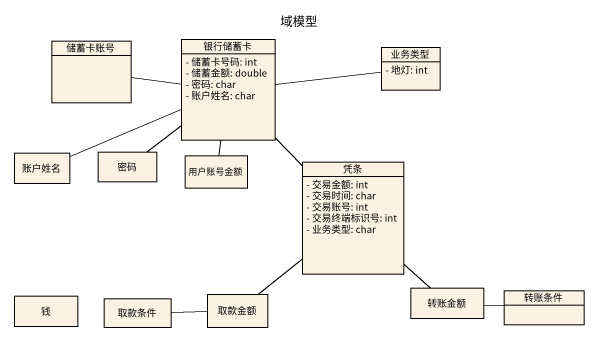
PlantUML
@startuml
title 域模型
hide circle
hide empty members
skinparam classAttributeIconSize 0
class 储蓄卡账号
class 银行储蓄卡 {
  - 储蓄卡号码: int
  - 储蓄金额: double
  - 密码: char
  - 账户姓名: char
}
class 业务类型 {
  - 地灯: int
}
class 账户姓名
class 密码
class 用户账号金额
class 凭条 {
  - 交易金额: int
  - 交易时间: char
  - 交易账号: int
  - 交易终端标识号: int
  - 业务类型: char
}
class 钱
class 取款条件
class 取款金额
class 转账金额
class 转账条件
储蓄卡账号 -right- 银行储蓄卡
银行储蓄卡 -right- 业务类型
银行储蓄卡 -left- 账户姓名
银行储蓄卡 -- 密码
银行储蓄卡 -- 用户账号金额
银行储蓄卡 -- 凭条
凭条 -- 取款金额
凭条 -- 转账金额
取款金额 -left- 取款条件
转账金额 -right- 转账条件
@enduml
